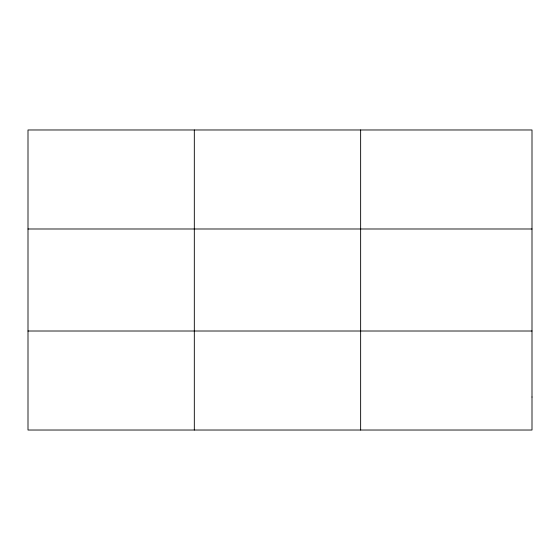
<?xml version="1.0" encoding="UTF-8"?>
<svg xmlns="http://www.w3.org/2000/svg" width="560" height="560" viewBox="0 0 560 560"><rect width="100%" height="100%" fill="white"/><g stroke="black" fill="none" stroke-linecap="round" stroke-linejoin="round"><path stroke-width="0.84" d="M194.32 430.024L194.32 129.976M360.64 430.024L360.64 129.976M28 228.991L532 228.991M28 331.009L532 331.009M532 397.019L532 430.024L28 430.024L28 129.976L532 129.976L532 397.019"/></g></svg>
